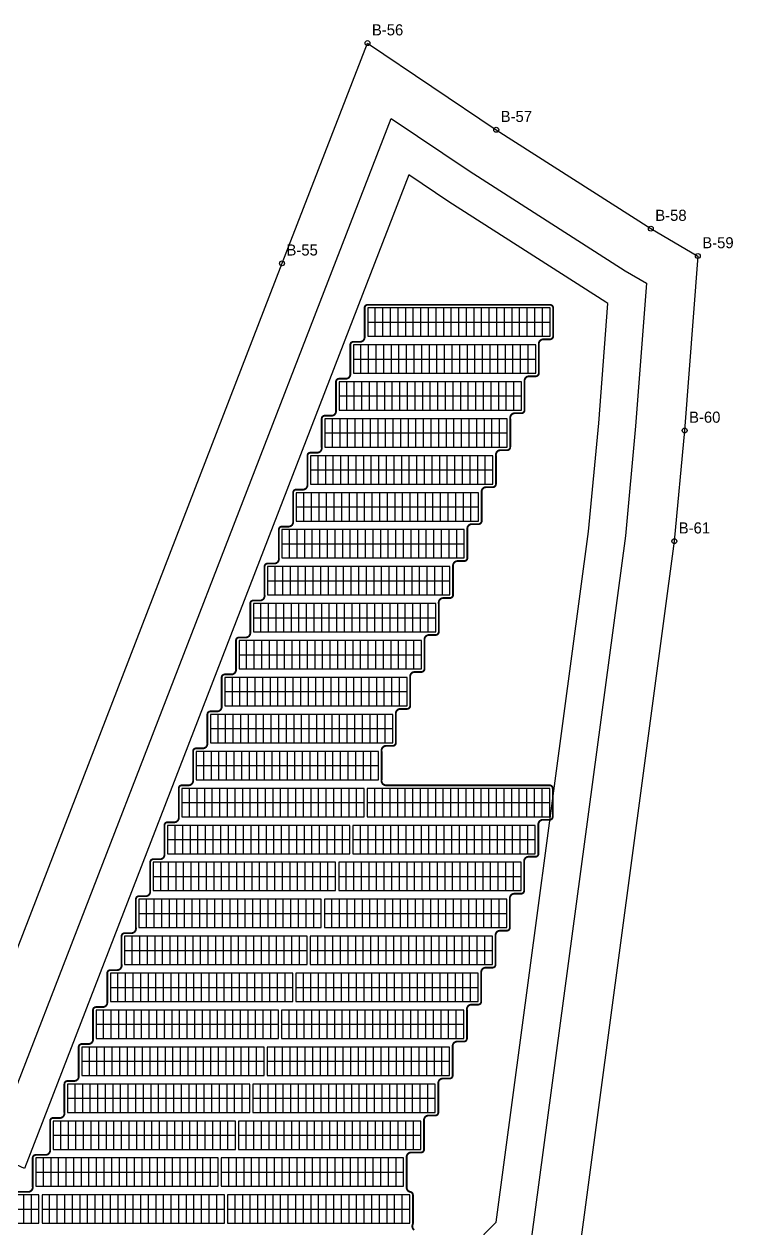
# Model space of a CAD drawing. Header units: metres. Extents: x 506600 to 507847, y 1937327 to 1938046.
# Drawn here: x 507217.3 to 507332.4, y 1937793.9 to 1937989.5 of the extents above; entities that cross this region are included whole.
import ezdxf
from ezdxf.enums import TextEntityAlignment as Align

# ---------------------------------------------------------------- set-up
doc = ezdxf.new("R2010")
doc.units = ezdxf.units.M
for name, color, linetype in [('BOUNDARY', 7, 'Continuous'), ('BOUNDARY_POINTS', 7, 'Continuous'), ('GROUP_BOUNDARY', 1, 'Continuous'), ('MODULES', 5, 'Continuous'), ('PV_TABLES', 3, 'Continuous'), ('SERVICE_ROAD', 1, 'Continuous')]:
    doc.layers.add(name, color=color, linetype=linetype)

# ---------------------------------------------------------------- blocks, each defined once
blk = doc.blocks.new('PV_TABLE_2x24')
at = {"layer": 'MODULES'}
for p, q in [((1.23333, 0), (1.23333, 4.6)), ((2.46666, 0), (2.46666, 4.6)), ((3.69999, 0), (3.69999, 4.6)), ((4.93332, 0), (4.93332, 4.6)), ((6.16665, 0), (6.16665, 4.6)), ((7.39998, 0), (7.39998, 4.6)), ((8.63331, 0), (8.63331, 4.6)), ((9.86664, 0), (9.86664, 4.6)), ((11.09997, 0), (11.09997, 4.6)), ((12.3333, 0), (12.3333, 4.6)), ((13.56663, 0), (13.56663, 4.6)), ((14.79996, 0), (14.79996, 4.6)), ((16.03329, 0), (16.03329, 4.6)), ((17.26662, 0), (17.26662, 4.6)), ((18.49995, 0), (18.49995, 4.6)), ((19.73328, 0), (19.73328, 4.6)), ((20.96661, 0), (20.96661, 4.6)), ((22.19994, 0), (22.19994, 4.6)), ((23.43327, 0), (23.43327, 4.6)), ((24.6666, 0), (24.6666, 4.6)), ((25.89993, 0), (25.89993, 4.6)), ((27.13326, 0), (27.13326, 4.6)), ((28.36659, 0), (28.36659, 4.6)), ((0, 2.3), (29.59992, 2.3))]:
    blk.add_line(p, q, dxfattribs=at)
blk.add_lwpolyline([(0, 0), (29.59992, 0), (29.59992, 4.6), (0, 4.6)], close=True, dxfattribs=at)

msp = doc.modelspace()

# ---------------------------------------------------------------- linework, layer by layer
at = {"layer": 'BOUNDARY'}
msp.add_lwpolyline([(507060.57, 1937889.13), (507136.15, 1937856.32), (507209.7, 1937822.64), (507259.2, 1937950.66), (507273.07, 1937986.41), (507293.97, 1937972.34), (507319.06, 1937956.29), (507326.69, 1937951.84), (507324.55, 1937923.52), (507322.87, 1937905.54), (507307.23, 1937788.5)], dxfattribs=at)
at = {"layer": 'BOUNDARY_POINTS'}
for centre in [(507273.07, 1937986.41), (507293.97, 1937972.34), (507319.06, 1937956.29), (507326.69, 1937951.84), (507259.2, 1937950.66), (507324.55, 1937923.52), (507322.87, 1937905.54)]:
    msp.add_circle(centre, 0.4, dxfattribs=at)
at = {"layer": 'GROUP_BOUNDARY', "color": 242, "lineweight": 211, "true_color": 0xdc143c, "const_width": 0.3}
msp.add_lwpolyline([(507211.3, 1937799.92), (507217.99, 1937799.92), (507218.07, 1937799.92), (507218.14, 1937799.93), (507218.21, 1937799.95), (507218.29, 1937799.98), (507218.35, 1937800.01), (507218.42, 1937800.05), (507218.48, 1937800.1), (507218.53, 1937800.15), (507218.58, 1937800.21), (507218.63, 1937800.27), (507218.66, 1937800.34), (507218.69, 1937800.41), (507218.72, 1937800.48), (507218.73, 1937800.55), (507218.74, 1937800.63), (507218.74, 1937800.7), (507218.73, 1937800.76), (507218.73, 1937800.84), (507218.73, 1937805.4), (507218.73, 1937805.47), (507218.74, 1937805.52), (507218.75, 1937805.56), (507218.77, 1937805.61), (507218.79, 1937805.65), (507218.82, 1937805.7), (507218.84, 1937805.74), (507218.88, 1937805.77), (507218.91, 1937805.81), (507218.95, 1937805.83), (507218.99, 1937805.86), (507219.04, 1937805.88), (507219.09, 1937805.9), (507219.13, 1937805.91), (507219.18, 1937805.92), (507219.25, 1937805.92), (507220.81, 1937805.92), (507220.89, 1937805.92), (507220.96, 1937805.93), (507221.04, 1937805.95), (507221.11, 1937805.98), (507221.18, 1937806.01), (507221.24, 1937806.05), (507221.3, 1937806.1), (507221.36, 1937806.15), (507221.4, 1937806.21), (507221.45, 1937806.27), (507221.49, 1937806.34), (507221.52, 1937806.41), (507221.54, 1937806.48), (507221.55, 1937806.55), (507221.56, 1937806.63), (507221.56, 1937806.7), (507221.56, 1937806.76), (507221.55, 1937806.84), (507221.55, 1937811.4), (507221.56, 1937811.47), (507221.56, 1937811.52), (507221.58, 1937811.56), (507221.59, 1937811.61), (507221.61, 1937811.65), (507221.64, 1937811.7), (507221.67, 1937811.74), (507221.7, 1937811.77), (507221.74, 1937811.81), (507221.78, 1937811.83), (507221.82, 1937811.86), (507221.86, 1937811.88), (507221.91, 1937811.9), (507221.96, 1937811.91), (507222, 1937811.92), (507222.07, 1937811.92), (507223.13, 1937811.92), (507223.21, 1937811.92), (507223.28, 1937811.93), (507223.36, 1937811.95), (507223.43, 1937811.98), (507223.5, 1937812.01), (507223.56, 1937812.05), (507223.62, 1937812.1), (507223.68, 1937812.15), (507223.73, 1937812.21), (507223.77, 1937812.27), (507223.81, 1937812.34), (507223.84, 1937812.41), (507223.86, 1937812.48), (507223.87, 1937812.55), (507223.88, 1937812.63), (507223.88, 1937812.7), (507223.88, 1937812.76), (507223.87, 1937812.84), (507223.87, 1937817.4), (507223.88, 1937817.47), (507223.88, 1937817.52), (507223.9, 1937817.56), (507223.91, 1937817.61), (507223.93, 1937817.65), (507223.96, 1937817.7), (507223.99, 1937817.74), (507224.02, 1937817.77), (507224.06, 1937817.81), (507224.1, 1937817.83), (507224.14, 1937817.86), (507224.18, 1937817.88), (507224.23, 1937817.9), (507224.28, 1937817.91), (507224.32, 1937817.92), (507224.39, 1937817.92), (507225.45, 1937817.92), (507225.53, 1937817.92), (507225.6, 1937817.93), (507225.68, 1937817.95), (507225.75, 1937817.98), (507225.82, 1937818.01), (507225.88, 1937818.05), (507225.94, 1937818.1), (507226, 1937818.15), (507226.05, 1937818.21), (507226.09, 1937818.27), (507226.13, 1937818.34), (507226.16, 1937818.41), (507226.18, 1937818.48), (507226.19, 1937818.55), (507226.2, 1937818.63), (507226.2, 1937818.7), (507226.2, 1937818.76), (507226.19, 1937818.84), (507226.19, 1937823.4), (507226.2, 1937823.47), (507226.2, 1937823.52), (507226.22, 1937823.56), (507226.23, 1937823.61), (507226.25, 1937823.65), (507226.28, 1937823.7), (507226.31, 1937823.74), (507226.34, 1937823.77), (507226.38, 1937823.81), (507226.42, 1937823.83), (507226.46, 1937823.86), (507226.5, 1937823.88), (507226.55, 1937823.9), (507226.6, 1937823.91), (507226.64, 1937823.92), (507226.71, 1937823.92), (507227.77, 1937823.92), (507227.85, 1937823.92), (507227.92, 1937823.93), (507228, 1937823.95), (507228.07, 1937823.98), (507228.14, 1937824.01), (507228.2, 1937824.05), (507228.26, 1937824.1), (507228.32, 1937824.15), (507228.37, 1937824.21), (507228.41, 1937824.27), (507228.45, 1937824.34), (507228.48, 1937824.41), (507228.5, 1937824.48), (507228.51, 1937824.55), (507228.52, 1937824.63), (507228.52, 1937824.7), (507228.52, 1937824.76), (507228.51, 1937824.84), (507228.51, 1937829.4), (507228.52, 1937829.47), (507228.52, 1937829.52), (507228.54, 1937829.56), (507228.55, 1937829.61), (507228.57, 1937829.65), (507228.6, 1937829.7), (507228.63, 1937829.74), (507228.66, 1937829.77), (507228.7, 1937829.81), (507228.74, 1937829.83), (507228.78, 1937829.86), (507228.82, 1937829.88), (507228.87, 1937829.9), (507228.92, 1937829.91), (507228.96, 1937829.92), (507229.03, 1937829.92), (507230.09, 1937829.92), (507230.17, 1937829.92), (507230.24, 1937829.93), (507230.32, 1937829.95), (507230.39, 1937829.98), (507230.46, 1937830.01), (507230.52, 1937830.05), (507230.58, 1937830.1), (507230.64, 1937830.15), (507230.69, 1937830.21), (507230.73, 1937830.27), (507230.77, 1937830.34), (507230.8, 1937830.41), (507230.82, 1937830.48), (507230.83, 1937830.55), (507230.84, 1937830.63), (507230.84, 1937830.7), (507230.84, 1937830.76), (507230.83, 1937830.84), (507230.83, 1937835.4), (507230.84, 1937835.47), (507230.84, 1937835.52), (507230.86, 1937835.56), (507230.87, 1937835.61), (507230.89, 1937835.65), (507230.92, 1937835.7), (507230.95, 1937835.74), (507230.98, 1937835.77), (507231.02, 1937835.81), (507231.06, 1937835.83), (507231.1, 1937835.86), (507231.14, 1937835.88), (507231.19, 1937835.9), (507231.24, 1937835.91), (507231.29, 1937835.92), (507231.35, 1937835.92), (507232.41, 1937835.92), (507232.49, 1937835.92), (507232.56, 1937835.93), (507232.64, 1937835.95), (507232.71, 1937835.98), (507232.78, 1937836.01), (507232.84, 1937836.05), (507232.9, 1937836.1), (507232.96, 1937836.15), (507233.01, 1937836.21), (507233.05, 1937836.27), (507233.09, 1937836.34), (507233.12, 1937836.41), (507233.14, 1937836.48), (507233.16, 1937836.55), (507233.16, 1937836.63), (507233.16, 1937836.7), (507233.16, 1937836.76), (507233.15, 1937836.84), (507233.15, 1937841.4), (507233.16, 1937841.47), (507233.16, 1937841.52), (507233.18, 1937841.56), (507233.19, 1937841.61), (507233.21, 1937841.65), (507233.24, 1937841.7), (507233.27, 1937841.74), (507233.3, 1937841.77), (507233.34, 1937841.81), (507233.38, 1937841.83), (507233.42, 1937841.86), (507233.46, 1937841.88), (507233.51, 1937841.9), (507233.56, 1937841.91), (507233.61, 1937841.92), (507233.67, 1937841.92), (507234.73, 1937841.92), (507234.81, 1937841.92), (507234.89, 1937841.93), (507234.96, 1937841.95), (507235.03, 1937841.98), (507235.1, 1937842.01), (507235.16, 1937842.05), (507235.22, 1937842.1), (507235.28, 1937842.15), (507235.33, 1937842.21), (507235.37, 1937842.27), (507235.41, 1937842.34), (507235.44, 1937842.41), (507235.46, 1937842.48), (507235.48, 1937842.55), (507235.48, 1937842.63), (507235.48, 1937842.7), (507235.48, 1937842.76), (507235.47, 1937842.84), (507235.47, 1937847.4), (507235.48, 1937847.47), (507235.48, 1937847.52), (507235.5, 1937847.56), (507235.51, 1937847.61), (507235.53, 1937847.65), (507235.56, 1937847.7), (507235.59, 1937847.74), (507235.62, 1937847.77), (507235.66, 1937847.81), (507235.7, 1937847.83), (507235.74, 1937847.86), (507235.78, 1937847.88), (507235.83, 1937847.9), (507235.88, 1937847.91), (507235.93, 1937847.92), (507235.99, 1937847.92), (507237.05, 1937847.92), (507237.13, 1937847.92), (507237.21, 1937847.93), (507237.28, 1937847.95), (507237.35, 1937847.98), (507237.42, 1937848.01), (507237.48, 1937848.05), (507237.54, 1937848.1), (507237.6, 1937848.15), (507237.65, 1937848.21), (507237.69, 1937848.27), (507237.73, 1937848.34), (507237.76, 1937848.41), (507237.78, 1937848.48), (507237.8, 1937848.55), (507237.8, 1937848.63), (507237.8, 1937848.7), (507237.8, 1937848.76), (507237.79, 1937848.84), (507237.79, 1937853.4), (507237.8, 1937853.47), (507237.81, 1937853.52), (507237.82, 1937853.56), (507237.83, 1937853.61), (507237.85, 1937853.65), (507237.88, 1937853.7), (507237.91, 1937853.74), (507237.94, 1937853.77), (507237.98, 1937853.81), (507238.02, 1937853.83), (507238.06, 1937853.86), (507238.1, 1937853.88), (507238.15, 1937853.9), (507238.2, 1937853.91), (507238.25, 1937853.92), (507238.31, 1937853.92), (507239.38, 1937853.92), (507239.45, 1937853.92), (507239.53, 1937853.93), (507239.6, 1937853.95), (507239.67, 1937853.98), (507239.74, 1937854.01), (507239.8, 1937854.05), (507239.86, 1937854.1), (507239.92, 1937854.15), (507239.97, 1937854.21), (507240.01, 1937854.27), (507240.05, 1937854.34), (507240.08, 1937854.41), (507240.1, 1937854.48), (507240.12, 1937854.55), (507240.12, 1937854.63), (507240.12, 1937854.7), (507240.12, 1937854.76), (507240.12, 1937854.84), (507240.12, 1937859.4), (507240.12, 1937859.47), (507240.13, 1937859.52), (507240.14, 1937859.56), (507240.15, 1937859.61), (507240.17, 1937859.65), (507240.2, 1937859.7), (507240.23, 1937859.74), (507240.26, 1937859.77), (507240.3, 1937859.81), (507240.34, 1937859.83), (507240.38, 1937859.86), (507240.42, 1937859.88), (507240.47, 1937859.9), (507240.52, 1937859.91), (507240.57, 1937859.92), (507240.63, 1937859.92), (507241.7, 1937859.92), (507241.77, 1937859.92), (507241.85, 1937859.93), (507241.92, 1937859.95), (507241.99, 1937859.98), (507242.06, 1937860.01), (507242.12, 1937860.05), (507242.18, 1937860.1), (507242.24, 1937860.15), (507242.29, 1937860.21), (507242.33, 1937860.27), (507242.37, 1937860.34), (507242.4, 1937860.41), (507242.42, 1937860.48), (507242.44, 1937860.55), (507242.44, 1937860.63), (507242.44, 1937860.7), (507242.44, 1937860.76), (507242.44, 1937860.84), (507242.44, 1937865.4), (507242.44, 1937865.47), (507242.45, 1937865.52), (507242.46, 1937865.56), (507242.47, 1937865.61), (507242.5, 1937865.65), (507242.52, 1937865.7), (507242.55, 1937865.74), (507242.58, 1937865.77), (507242.62, 1937865.81), (507242.66, 1937865.83), (507242.7, 1937865.86), (507242.74, 1937865.88), (507242.79, 1937865.9), (507242.84, 1937865.91), (507242.89, 1937865.92), (507242.95, 1937865.92), (507244.02, 1937865.92), (507244.09, 1937865.92), (507244.17, 1937865.93), (507244.24, 1937865.95), (507244.31, 1937865.98), (507244.38, 1937866.01), (507244.44, 1937866.05), (507244.5, 1937866.1), (507244.56, 1937866.15), (507244.61, 1937866.21), (507244.65, 1937866.27), (507244.69, 1937866.34), (507244.72, 1937866.41), (507244.74, 1937866.48), (507244.76, 1937866.55), (507244.76, 1937866.63), (507244.76, 1937866.7), (507244.76, 1937866.76), (507244.76, 1937866.84), (507244.76, 1937871.4), (507244.76, 1937871.47), (507244.77, 1937871.52), (507244.78, 1937871.56), (507244.79, 1937871.61), (507244.82, 1937871.65), (507244.84, 1937871.7), (507244.87, 1937871.74), (507244.9, 1937871.77), (507244.94, 1937871.81), (507244.98, 1937871.83), (507245.02, 1937871.86), (507245.06, 1937871.88), (507245.11, 1937871.9), (507245.16, 1937871.91), (507245.21, 1937871.92), (507245.27, 1937871.92), (507246.34, 1937871.92), (507246.41, 1937871.92), (507246.49, 1937871.93), (507246.56, 1937871.95), (507246.63, 1937871.98), (507246.7, 1937872.01), (507246.76, 1937872.05), (507246.82, 1937872.1), (507246.88, 1937872.15), (507246.93, 1937872.21), (507246.97, 1937872.27), (507247.01, 1937872.34), (507247.04, 1937872.41), (507247.06, 1937872.48), (507247.08, 1937872.55), (507247.08, 1937872.63), (507247.09, 1937872.7), (507247.08, 1937872.76), (507247.08, 1937872.84), (507247.08, 1937877.4), (507247.08, 1937877.47), (507247.09, 1937877.52), (507247.1, 1937877.56), (507247.11, 1937877.61), (507247.14, 1937877.65), (507247.16, 1937877.7), (507247.19, 1937877.74), (507247.22, 1937877.77), (507247.26, 1937877.81), (507247.3, 1937877.83), (507247.34, 1937877.86), (507247.38, 1937877.88), (507247.43, 1937877.9), (507247.48, 1937877.91), (507247.53, 1937877.92), (507247.59, 1937877.92), (507248.66, 1937877.92), (507248.73, 1937877.92), (507248.81, 1937877.93), (507248.88, 1937877.95), (507248.95, 1937877.98), (507249.02, 1937878.01), (507249.08, 1937878.05), (507249.14, 1937878.1), (507249.2, 1937878.15), (507249.25, 1937878.21), (507249.29, 1937878.27), (507249.33, 1937878.34), (507249.36, 1937878.41), (507249.38, 1937878.48), (507249.4, 1937878.55), (507249.41, 1937878.63), (507249.41, 1937878.7), (507249.4, 1937878.76), (507249.4, 1937878.84), (507249.4, 1937883.4), (507249.4, 1937883.47), (507249.41, 1937883.52), (507249.42, 1937883.56), (507249.43, 1937883.61), (507249.46, 1937883.65), (507249.48, 1937883.7), (507249.51, 1937883.74), (507249.54, 1937883.77), (507249.58, 1937883.81), (507249.62, 1937883.83), (507249.66, 1937883.86), (507249.71, 1937883.88), (507249.75, 1937883.9), (507249.8, 1937883.91), (507249.85, 1937883.92), (507249.91, 1937883.92), (507250.98, 1937883.92), (507251.05, 1937883.92), (507251.13, 1937883.93), (507251.2, 1937883.95), (507251.27, 1937883.98), (507251.34, 1937884.01), (507251.4, 1937884.05), (507251.46, 1937884.1), (507251.52, 1937884.15), (507251.57, 1937884.21), (507251.61, 1937884.27), (507251.65, 1937884.34), (507251.68, 1937884.41), (507251.7, 1937884.48), (507251.72, 1937884.55), (507251.73, 1937884.63), (507251.73, 1937884.7), (507251.72, 1937884.76), (507251.72, 1937884.84), (507251.72, 1937889.4), (507251.72, 1937889.47), (507251.73, 1937889.52), (507251.74, 1937889.56), (507251.76, 1937889.61), (507251.78, 1937889.65), (507251.8, 1937889.7), (507251.83, 1937889.74), (507251.86, 1937889.77), (507251.9, 1937889.81), (507251.94, 1937889.83), (507251.98, 1937889.86), (507252.03, 1937889.88), (507252.07, 1937889.9), (507252.12, 1937889.91), (507252.17, 1937889.92), (507252.23, 1937889.92), (507253.3, 1937889.92), (507253.37, 1937889.92), (507253.45, 1937889.93), (507253.52, 1937889.95), (507253.59, 1937889.98), (507253.66, 1937890.01), (507253.72, 1937890.05), (507253.78, 1937890.1), (507253.84, 1937890.15), (507253.89, 1937890.21), (507253.93, 1937890.27), (507253.97, 1937890.34), (507254, 1937890.41), (507254.02, 1937890.48), (507254.04, 1937890.55), (507254.05, 1937890.63), (507254.05, 1937890.7), (507254.04, 1937890.76), (507254.04, 1937890.84), (507254.04, 1937895.4), (507254.04, 1937895.47), (507254.05, 1937895.52), (507254.06, 1937895.56), (507254.08, 1937895.61), (507254.1, 1937895.65), (507254.12, 1937895.7), (507254.15, 1937895.74), (507254.18, 1937895.77), (507254.22, 1937895.81), (507254.26, 1937895.83), (507254.3, 1937895.86), (507254.35, 1937895.88), (507254.39, 1937895.9), (507254.44, 1937895.91), (507254.49, 1937895.92), (507254.55, 1937895.92), (507255.62, 1937895.92), (507255.69, 1937895.92), (507255.77, 1937895.93), (507255.84, 1937895.95), (507255.91, 1937895.98), (507255.98, 1937896.01), (507256.04, 1937896.05), (507256.1, 1937896.1), (507256.16, 1937896.15), (507256.21, 1937896.21), (507256.25, 1937896.27), (507256.29, 1937896.34), (507256.32, 1937896.41), (507256.34, 1937896.48), (507256.36, 1937896.55), (507256.37, 1937896.63), (507256.37, 1937896.7), (507256.36, 1937896.76), (507256.36, 1937896.84), (507256.36, 1937901.4), (507256.36, 1937901.47), (507256.37, 1937901.52), (507256.38, 1937901.56), (507256.4, 1937901.61), (507256.42, 1937901.65), (507256.44, 1937901.7), (507256.47, 1937901.74), (507256.5, 1937901.77), (507256.54, 1937901.81), (507256.58, 1937901.83), (507256.62, 1937901.86), (507256.67, 1937901.88), (507256.71, 1937901.9), (507256.76, 1937901.91), (507256.81, 1937901.92), (507256.88, 1937901.92), (507257.94, 1937901.92), (507258.01, 1937901.92), (507258.09, 1937901.93), (507258.16, 1937901.95), (507258.23, 1937901.98), (507258.3, 1937902.01), (507258.36, 1937902.05), (507258.42, 1937902.1), (507258.48, 1937902.15), (507258.53, 1937902.21), (507258.57, 1937902.27), (507258.61, 1937902.34), (507258.64, 1937902.41), (507258.66, 1937902.48), (507258.68, 1937902.55), (507258.69, 1937902.63), (507258.69, 1937902.7), (507258.68, 1937902.76), (507258.68, 1937902.84), (507258.68, 1937907.4), (507258.68, 1937907.47), (507258.69, 1937907.52), (507258.7, 1937907.56), (507258.72, 1937907.61), (507258.74, 1937907.65), (507258.76, 1937907.7), (507258.79, 1937907.74), (507258.82, 1937907.77), (507258.86, 1937907.81), (507258.9, 1937907.83), (507258.94, 1937907.86), (507258.99, 1937907.88), (507259.03, 1937907.9), (507259.08, 1937907.91), (507259.13, 1937907.92), (507259.2, 1937907.92), (507260.26, 1937907.92), (507260.33, 1937907.92), (507260.41, 1937907.93), (507260.48, 1937907.95), (507260.55, 1937907.98), (507260.62, 1937908.01), (507260.68, 1937908.05), (507260.74, 1937908.1), (507260.8, 1937908.15), (507260.85, 1937908.21), (507260.89, 1937908.27), (507260.93, 1937908.34), (507260.96, 1937908.41), (507260.98, 1937908.48), (507261, 1937908.55), (507261.01, 1937908.63), (507261.01, 1937908.7), (507261, 1937908.76), (507261, 1937908.84), (507261, 1937913.4), (507261, 1937913.47), (507261.01, 1937913.52), (507261.02, 1937913.56), (507261.04, 1937913.61), (507261.06, 1937913.65), (507261.08, 1937913.7), (507261.11, 1937913.74), (507261.14, 1937913.77), (507261.18, 1937913.81), (507261.22, 1937913.83), (507261.26, 1937913.86), (507261.31, 1937913.88), (507261.35, 1937913.9), (507261.4, 1937913.91), (507261.45, 1937913.92), (507261.52, 1937913.92), (507262.58, 1937913.92), (507262.65, 1937913.92), (507262.73, 1937913.93), (507262.8, 1937913.95), (507262.87, 1937913.98), (507262.94, 1937914.01), (507263.01, 1937914.05), (507263.07, 1937914.1), (507263.12, 1937914.15), (507263.17, 1937914.21), (507263.21, 1937914.27), (507263.25, 1937914.34), (507263.28, 1937914.41), (507263.3, 1937914.48), (507263.32, 1937914.55), (507263.33, 1937914.63), (507263.33, 1937914.7), (507263.32, 1937914.76), (507263.32, 1937914.84), (507263.32, 1937919.4), (507263.32, 1937919.47), (507263.33, 1937919.52), (507263.34, 1937919.56), (507263.36, 1937919.61), (507263.38, 1937919.65), (507263.4, 1937919.7), (507263.43, 1937919.74), (507263.46, 1937919.77), (507263.5, 1937919.81), (507263.54, 1937919.83), (507263.58, 1937919.86), (507263.63, 1937919.88), (507263.67, 1937919.9), (507263.72, 1937919.91), (507263.77, 1937919.92), (507263.84, 1937919.92), (507264.9, 1937919.92), (507264.97, 1937919.92), (507265.05, 1937919.93), (507265.12, 1937919.95), (507265.19, 1937919.98), (507265.26, 1937920.01), (507265.33, 1937920.05), (507265.39, 1937920.1), (507265.44, 1937920.15), (507265.49, 1937920.21), (507265.53, 1937920.27), (507265.57, 1937920.34), (507265.6, 1937920.41), (507265.62, 1937920.48), (507265.64, 1937920.55), (507265.65, 1937920.63), (507265.65, 1937920.7), (507265.64, 1937920.76), (507265.64, 1937920.84), (507265.64, 1937925.4), (507265.64, 1937925.47), (507265.65, 1937925.52), (507265.66, 1937925.56), (507265.68, 1937925.61), (507265.7, 1937925.65), (507265.72, 1937925.7), (507265.75, 1937925.74), (507265.78, 1937925.77), (507265.82, 1937925.81), (507265.86, 1937925.83), (507265.9, 1937925.86), (507265.95, 1937925.88), (507265.99, 1937925.9), (507266.04, 1937925.91), (507266.09, 1937925.92), (507266.16, 1937925.92), (507267.22, 1937925.92), (507267.29, 1937925.92), (507267.37, 1937925.93), (507267.44, 1937925.95), (507267.51, 1937925.98), (507267.58, 1937926.01), (507267.65, 1937926.05), (507267.71, 1937926.1), (507267.76, 1937926.15), (507267.81, 1937926.21), (507267.85, 1937926.27), (507267.89, 1937926.34), (507267.92, 1937926.41), (507267.94, 1937926.48), (507267.96, 1937926.55), (507267.97, 1937926.63), (507267.97, 1937926.7), (507267.96, 1937926.76), (507267.96, 1937926.84), (507267.96, 1937931.4), (507267.96, 1937931.47), (507267.97, 1937931.52), (507267.98, 1937931.56), (507268, 1937931.61), (507268.02, 1937931.65), (507268.04, 1937931.7), (507268.07, 1937931.74), (507268.11, 1937931.77), (507268.14, 1937931.81), (507268.18, 1937931.83), (507268.22, 1937931.86), (507268.27, 1937931.88), (507268.31, 1937931.9), (507268.36, 1937931.91), (507268.41, 1937931.92), (507268.48, 1937931.92), (507269.54, 1937931.92), (507269.61, 1937931.92), (507269.69, 1937931.93), (507269.76, 1937931.95), (507269.83, 1937931.98), (507269.9, 1937932.01), (507269.97, 1937932.05), (507270.03, 1937932.1), (507270.08, 1937932.15), (507270.13, 1937932.21), (507270.17, 1937932.27), (507270.21, 1937932.34), (507270.24, 1937932.41), (507270.26, 1937932.48), (507270.28, 1937932.55), (507270.29, 1937932.63), (507270.29, 1937932.7), (507270.28, 1937932.76), (507270.28, 1937932.84), (507270.28, 1937937.4), (507270.28, 1937937.47), (507270.29, 1937937.52), (507270.3, 1937937.56), (507270.32, 1937937.61), (507270.34, 1937937.65), (507270.36, 1937937.7), (507270.39, 1937937.74), (507270.43, 1937937.77), (507270.46, 1937937.81), (507270.5, 1937937.83), (507270.54, 1937937.86), (507270.59, 1937937.88), (507270.63, 1937937.9), (507270.68, 1937937.91), (507270.73, 1937937.92), (507270.8, 1937937.92), (507271.86, 1937937.92), (507271.93, 1937937.92), (507272.01, 1937937.93), (507272.08, 1937937.95), (507272.15, 1937937.98), (507272.22, 1937938.01), (507272.29, 1937938.05), (507272.35, 1937938.1), (507272.4, 1937938.15), (507272.45, 1937938.21), (507272.49, 1937938.27), (507272.53, 1937938.34), (507272.56, 1937938.41), (507272.58, 1937938.48), (507272.6, 1937938.55), (507272.61, 1937938.63), (507272.61, 1937938.7), (507272.6, 1937938.76), (507272.6, 1937938.84), (507272.6, 1937943.4), (507272.6, 1937943.47), (507272.61, 1937943.52), (507272.62, 1937943.56), (507272.64, 1937943.61), (507272.66, 1937943.65), (507272.68, 1937943.7), (507272.71, 1937943.74), (507272.75, 1937943.77), (507272.78, 1937943.81), (507272.82, 1937943.83), (507272.86, 1937943.86), (507272.91, 1937943.88), (507272.95, 1937943.9), (507273, 1937943.91), (507273.05, 1937943.92), (507273.12, 1937943.92), (507302.68, 1937943.92), (507302.75, 1937943.92), (507302.8, 1937943.91), (507302.84, 1937943.9), (507302.89, 1937943.88), (507302.93, 1937943.86), (507302.98, 1937943.83), (507303.02, 1937943.81), (507303.05, 1937943.77), (507303.08, 1937943.74), (507303.11, 1937943.7), (507303.14, 1937943.65), (507303.16, 1937943.61), (507303.18, 1937943.56), (507303.19, 1937943.52), (507303.2, 1937943.47), (507303.2, 1937943.4), (507303.2, 1937938.84), (507303.2, 1937938.77), (507303.19, 1937938.72), (507303.18, 1937938.67), (507303.16, 1937938.63), (507303.14, 1937938.58), (507303.11, 1937938.54), (507303.08, 1937938.5), (507303.05, 1937938.47), (507303.02, 1937938.43), (507302.98, 1937938.4), (507302.93, 1937938.38), (507302.89, 1937938.36), (507302.84, 1937938.34), (507302.8, 1937938.33), (507302.75, 1937938.32), (507302.68, 1937938.32), (507301.62, 1937938.32), (507301.54, 1937938.32), (507301.47, 1937938.3), (507301.39, 1937938.29), (507301.32, 1937938.26), (507301.26, 1937938.23), (507301.19, 1937938.19), (507301.13, 1937938.14), (507301.08, 1937938.09), (507301.03, 1937938.03), (507300.98, 1937937.97), (507300.95, 1937937.9), (507300.92, 1937937.83), (507300.89, 1937937.76), (507300.88, 1937937.69), (507300.87, 1937937.61), (507300.87, 1937937.53), (507300.87, 1937937.48), (507300.88, 1937937.4), (507300.88, 1937932.84), (507300.88, 1937932.77), (507300.87, 1937932.72), (507300.86, 1937932.67), (507300.84, 1937932.63), (507300.82, 1937932.58), (507300.79, 1937932.54), (507300.76, 1937932.5), (507300.73, 1937932.47), (507300.69, 1937932.43), (507300.66, 1937932.4), (507300.61, 1937932.38), (507300.57, 1937932.36), (507300.52, 1937932.34), (507300.48, 1937932.33), (507300.43, 1937932.32), (507300.36, 1937932.32), (507299.3, 1937932.32), (507299.22, 1937932.32), (507299.15, 1937932.3), (507299.07, 1937932.29), (507299, 1937932.26), (507298.93, 1937932.23), (507298.87, 1937932.19), (507298.81, 1937932.14), (507298.76, 1937932.09), (507298.71, 1937932.03), (507298.66, 1937931.97), (507298.63, 1937931.9), (507298.6, 1937931.83), (507298.57, 1937931.76), (507298.56, 1937931.69), (507298.55, 1937931.61), (507298.55, 1937931.53), (507298.55, 1937931.48), (507298.56, 1937931.4), (507298.56, 1937926.84), (507298.55, 1937926.77), (507298.55, 1937926.72), (507298.54, 1937926.67), (507298.52, 1937926.63), (507298.5, 1937926.58), (507298.47, 1937926.54), (507298.44, 1937926.5), (507298.41, 1937926.47), (507298.37, 1937926.43), (507298.34, 1937926.4), (507298.29, 1937926.38), (507298.25, 1937926.36), (507298.2, 1937926.34), (507298.16, 1937926.33), (507298.11, 1937926.32), (507298.04, 1937926.32), (507296.98, 1937926.32), (507296.9, 1937926.32), (507296.83, 1937926.3), (507296.75, 1937926.29), (507296.68, 1937926.26), (507296.61, 1937926.23), (507296.55, 1937926.19), (507296.49, 1937926.14), (507296.44, 1937926.09), (507296.39, 1937926.03), (507296.34, 1937925.97), (507296.31, 1937925.9), (507296.28, 1937925.83), (507296.25, 1937925.76), (507296.24, 1937925.69), (507296.23, 1937925.61), (507296.23, 1937925.53), (507296.23, 1937925.48), (507296.24, 1937925.4), (507296.24, 1937920.84), (507296.23, 1937920.77), (507296.23, 1937920.72), (507296.22, 1937920.67), (507296.2, 1937920.63), (507296.18, 1937920.58), (507296.15, 1937920.54), (507296.12, 1937920.5), (507296.09, 1937920.47), (507296.05, 1937920.43), (507296.02, 1937920.4), (507295.97, 1937920.38), (507295.93, 1937920.36), (507295.88, 1937920.34), (507295.84, 1937920.33), (507295.79, 1937920.32), (507295.72, 1937920.32), (507294.66, 1937920.32), (507294.58, 1937920.32), (507294.51, 1937920.3), (507294.43, 1937920.29), (507294.36, 1937920.26), (507294.29, 1937920.23), (507294.23, 1937920.19), (507294.17, 1937920.14), (507294.12, 1937920.09), (507294.07, 1937920.03), (507294.02, 1937919.97), (507293.99, 1937919.9), (507293.96, 1937919.83), (507293.93, 1937919.76), (507293.92, 1937919.69), (507293.91, 1937919.61), (507293.91, 1937919.53), (507293.91, 1937919.48), (507293.92, 1937919.4), (507293.92, 1937914.84), (507293.91, 1937914.77), (507293.91, 1937914.72), (507293.9, 1937914.67), (507293.88, 1937914.63), (507293.86, 1937914.58), (507293.83, 1937914.54), (507293.8, 1937914.5), (507293.77, 1937914.47), (507293.73, 1937914.43), (507293.69, 1937914.4), (507293.65, 1937914.38), (507293.61, 1937914.36), (507293.56, 1937914.34), (507293.51, 1937914.33), (507293.47, 1937914.32), (507293.4, 1937914.32), (507292.34, 1937914.32), (507292.26, 1937914.32), (507292.19, 1937914.3), (507292.11, 1937914.29), (507292.04, 1937914.26), (507291.97, 1937914.23), (507291.91, 1937914.19), (507291.85, 1937914.14), (507291.79, 1937914.09), (507291.75, 1937914.03), (507291.7, 1937913.97), (507291.66, 1937913.9), (507291.63, 1937913.83), (507291.61, 1937913.76), (507291.6, 1937913.69), (507291.59, 1937913.61), (507291.59, 1937913.53), (507291.59, 1937913.48), (507291.6, 1937913.4), (507291.6, 1937908.84), (507291.59, 1937908.77), (507291.59, 1937908.72), (507291.57, 1937908.67), (507291.56, 1937908.63), (507291.54, 1937908.58), (507291.51, 1937908.54), (507291.48, 1937908.5), (507291.45, 1937908.47), (507291.41, 1937908.43), (507291.37, 1937908.4), (507291.33, 1937908.38), (507291.29, 1937908.36), (507291.24, 1937908.34), (507291.19, 1937908.33), (507291.15, 1937908.32), (507291.08, 1937908.32), (507290.02, 1937908.32), (507289.94, 1937908.32), (507289.87, 1937908.3), (507289.79, 1937908.29), (507289.72, 1937908.26), (507289.65, 1937908.23), (507289.59, 1937908.19), (507289.53, 1937908.14), (507289.47, 1937908.09), (507289.43, 1937908.03), (507289.38, 1937907.97), (507289.34, 1937907.9), (507289.31, 1937907.83), (507289.29, 1937907.76), (507289.28, 1937907.69), (507289.27, 1937907.61), (507289.27, 1937907.53), (507289.27, 1937907.48), (507289.28, 1937907.4), (507289.28, 1937902.84), (507289.27, 1937902.77), (507289.27, 1937902.72), (507289.25, 1937902.67), (507289.24, 1937902.63), (507289.22, 1937902.58), (507289.19, 1937902.54), (507289.16, 1937902.5), (507289.13, 1937902.47), (507289.09, 1937902.43), (507289.05, 1937902.4), (507289.01, 1937902.38), (507288.97, 1937902.36), (507288.92, 1937902.34), (507288.87, 1937902.33), (507288.83, 1937902.32), (507288.76, 1937902.32), (507287.7, 1937902.32), (507287.62, 1937902.32), (507287.55, 1937902.3), (507287.47, 1937902.29), (507287.4, 1937902.26), (507287.33, 1937902.23), (507287.27, 1937902.19), (507287.21, 1937902.14), (507287.15, 1937902.09), (507287.1, 1937902.03), (507287.06, 1937901.97), (507287.02, 1937901.9), (507286.99, 1937901.83), (507286.97, 1937901.76), (507286.96, 1937901.69), (507286.95, 1937901.61), (507286.95, 1937901.53), (507286.95, 1937901.48), (507286.96, 1937901.4), (507286.96, 1937896.84), (507286.95, 1937896.77), (507286.95, 1937896.72), (507286.93, 1937896.67), (507286.92, 1937896.63), (507286.9, 1937896.58), (507286.87, 1937896.54), (507286.84, 1937896.5), (507286.81, 1937896.47), (507286.77, 1937896.43), (507286.73, 1937896.4), (507286.69, 1937896.38), (507286.65, 1937896.36), (507286.6, 1937896.34), (507286.55, 1937896.33), (507286.51, 1937896.32), (507286.44, 1937896.32), (507285.38, 1937896.32), (507285.3, 1937896.32), (507285.23, 1937896.3), (507285.15, 1937896.29), (507285.08, 1937896.26), (507285.01, 1937896.23), (507284.95, 1937896.19), (507284.89, 1937896.14), (507284.83, 1937896.09), (507284.78, 1937896.03), (507284.74, 1937895.97), (507284.7, 1937895.9), (507284.67, 1937895.83), (507284.65, 1937895.76), (507284.64, 1937895.69), (507284.63, 1937895.61), (507284.63, 1937895.53), (507284.63, 1937895.48), (507284.64, 1937895.4), (507284.64, 1937890.84), (507284.63, 1937890.77), (507284.63, 1937890.72), (507284.61, 1937890.67), (507284.6, 1937890.63), (507284.58, 1937890.58), (507284.55, 1937890.54), (507284.52, 1937890.5), (507284.49, 1937890.47), (507284.45, 1937890.43), (507284.41, 1937890.4), (507284.37, 1937890.38), (507284.33, 1937890.36), (507284.28, 1937890.34), (507284.23, 1937890.33), (507284.19, 1937890.32), (507284.12, 1937890.32), (507283.06, 1937890.32), (507282.98, 1937890.32), (507282.91, 1937890.3), (507282.83, 1937890.29), (507282.76, 1937890.26), (507282.69, 1937890.23), (507282.63, 1937890.19), (507282.57, 1937890.14), (507282.51, 1937890.09), (507282.46, 1937890.03), (507282.42, 1937889.97), (507282.38, 1937889.9), (507282.35, 1937889.83), (507282.33, 1937889.76), (507282.32, 1937889.69), (507282.31, 1937889.61), (507282.31, 1937889.53), (507282.31, 1937889.48), (507282.32, 1937889.4), (507282.32, 1937884.84), (507282.31, 1937884.77), (507282.31, 1937884.72), (507282.29, 1937884.67), (507282.28, 1937884.63), (507282.26, 1937884.58), (507282.23, 1937884.54), (507282.2, 1937884.5), (507282.17, 1937884.47), (507282.13, 1937884.43), (507282.09, 1937884.4), (507282.05, 1937884.38), (507282.01, 1937884.36), (507281.96, 1937884.34), (507281.91, 1937884.33), (507281.87, 1937884.32), (507281.8, 1937884.32), (507280.74, 1937884.32), (507280.66, 1937884.32), (507280.59, 1937884.3), (507280.51, 1937884.29), (507280.44, 1937884.26), (507280.37, 1937884.23), (507280.31, 1937884.19), (507280.25, 1937884.14), (507280.19, 1937884.09), (507280.14, 1937884.03), (507280.1, 1937883.97), (507280.06, 1937883.9), (507280.03, 1937883.83), (507280.01, 1937883.76), (507279.99, 1937883.69), (507279.99, 1937883.61), (507279.99, 1937883.53), (507279.99, 1937883.48), (507280, 1937883.4), (507280, 1937878.84), (507279.99, 1937878.77), (507279.99, 1937878.72), (507279.97, 1937878.67), (507279.96, 1937878.63), (507279.94, 1937878.58), (507279.91, 1937878.54), (507279.88, 1937878.5), (507279.85, 1937878.47), (507279.81, 1937878.43), (507279.77, 1937878.4), (507279.73, 1937878.38), (507279.69, 1937878.36), (507279.64, 1937878.34), (507279.59, 1937878.33), (507279.54, 1937878.32), (507279.48, 1937878.32), (507278.42, 1937878.32), (507278.34, 1937878.32), (507278.27, 1937878.3), (507278.19, 1937878.29), (507278.12, 1937878.26), (507278.05, 1937878.23), (507277.99, 1937878.19), (507277.93, 1937878.14), (507277.87, 1937878.09), (507277.82, 1937878.03), (507277.78, 1937877.97), (507277.74, 1937877.9), (507277.71, 1937877.83), (507277.69, 1937877.76), (507277.67, 1937877.69), (507277.67, 1937877.61), (507277.67, 1937877.53), (507277.67, 1937877.48), (507277.68, 1937877.4), (507277.68, 1937872.84), (507277.67, 1937872.77), (507277.67, 1937872.72), (507277.65, 1937872.67), (507277.64, 1937872.63), (507277.62, 1937872.58), (507277.59, 1937872.54), (507277.56, 1937872.5), (507277.53, 1937872.47), (507277.49, 1937872.43), (507277.45, 1937872.4), (507277.41, 1937872.38), (507277.37, 1937872.36), (507277.32, 1937872.34), (507277.27, 1937872.33), (507277.22, 1937872.32), (507277.16, 1937872.32), (507276.1, 1937872.32), (507276.02, 1937872.32), (507275.94, 1937872.3), (507275.87, 1937872.29), (507275.8, 1937872.26), (507275.73, 1937872.23), (507275.67, 1937872.19), (507275.61, 1937872.14), (507275.55, 1937872.09), (507275.5, 1937872.03), (507275.46, 1937871.97), (507275.42, 1937871.9), (507275.39, 1937871.83), (507275.37, 1937871.76), (507275.35, 1937871.69), (507275.35, 1937871.61), (507275.35, 1937871.53), (507275.35, 1937871.48), (507275.36, 1937871.4), (507275.36, 1937866.84), (507275.35, 1937866.76), (507275.35, 1937866.7), (507275.35, 1937866.63), (507275.35, 1937866.55), (507275.37, 1937866.48), (507275.39, 1937866.41), (507275.42, 1937866.34), (507275.46, 1937866.27), (507275.5, 1937866.21), (507275.55, 1937866.15), (507275.61, 1937866.1), (507275.67, 1937866.05), (507275.73, 1937866.01), (507275.8, 1937865.98), (507275.87, 1937865.95), (507275.94, 1937865.93), (507276.02, 1937865.92), (507276.1, 1937865.92), (507302.62, 1937865.92), (507302.68, 1937865.92), (507302.73, 1937865.91), (507302.78, 1937865.9), (507302.83, 1937865.88), (507302.87, 1937865.86), (507302.91, 1937865.83), (507302.95, 1937865.81), (507302.99, 1937865.77), (507303.02, 1937865.74), (507303.05, 1937865.7), (507303.08, 1937865.65), (507303.1, 1937865.61), (507303.11, 1937865.56), (507303.12, 1937865.52), (507303.13, 1937865.47), (507303.14, 1937865.4), (507303.14, 1937860.84), (507303.13, 1937860.77), (507303.12, 1937860.72), (507303.11, 1937860.67), (507303.1, 1937860.63), (507303.08, 1937860.58), (507303.05, 1937860.54), (507303.02, 1937860.5), (507302.99, 1937860.47), (507302.95, 1937860.43), (507302.91, 1937860.4), (507302.87, 1937860.38), (507302.83, 1937860.36), (507302.78, 1937860.34), (507302.73, 1937860.33), (507302.68, 1937860.32), (507302.62, 1937860.32), (507301.55, 1937860.32), (507301.48, 1937860.32), (507301.4, 1937860.3), (507301.33, 1937860.29), (507301.26, 1937860.26), (507301.19, 1937860.23), (507301.13, 1937860.19), (507301.07, 1937860.14), (507301.01, 1937860.09), (507300.96, 1937860.03), (507300.92, 1937859.97), (507300.88, 1937859.9), (507300.85, 1937859.83), (507300.83, 1937859.76), (507300.81, 1937859.69), (507300.81, 1937859.61), (507300.81, 1937859.53), (507300.81, 1937859.48), (507300.81, 1937859.4), (507300.81, 1937854.84), (507300.81, 1937854.77), (507300.8, 1937854.72), (507300.79, 1937854.67), (507300.78, 1937854.63), (507300.76, 1937854.58), (507300.73, 1937854.54), (507300.7, 1937854.5), (507300.67, 1937854.47), (507300.63, 1937854.43), (507300.59, 1937854.4), (507300.55, 1937854.38), (507300.51, 1937854.36), (507300.46, 1937854.34), (507300.41, 1937854.33), (507300.36, 1937854.32), (507300.3, 1937854.32), (507299.23, 1937854.32), (507299.16, 1937854.32), (507299.08, 1937854.3), (507299.01, 1937854.29), (507298.94, 1937854.26), (507298.87, 1937854.23), (507298.81, 1937854.19), (507298.75, 1937854.14), (507298.69, 1937854.09), (507298.64, 1937854.03), (507298.6, 1937853.97), (507298.56, 1937853.9), (507298.53, 1937853.83), (507298.51, 1937853.76), (507298.49, 1937853.69), (507298.49, 1937853.61), (507298.49, 1937853.53), (507298.49, 1937853.48), (507298.49, 1937853.4), (507298.49, 1937848.84), (507298.49, 1937848.77), (507298.48, 1937848.72), (507298.47, 1937848.67), (507298.46, 1937848.63), (507298.43, 1937848.58), (507298.41, 1937848.54), (507298.38, 1937848.5), (507298.35, 1937848.47), (507298.31, 1937848.43), (507298.27, 1937848.4), (507298.23, 1937848.38), (507298.19, 1937848.36), (507298.14, 1937848.34), (507298.09, 1937848.33), (507298.04, 1937848.32), (507297.98, 1937848.32), (507296.91, 1937848.32), (507296.84, 1937848.32), (507296.76, 1937848.3), (507296.69, 1937848.29), (507296.62, 1937848.26), (507296.55, 1937848.23), (507296.49, 1937848.19), (507296.43, 1937848.14), (507296.37, 1937848.09), (507296.32, 1937848.03), (507296.28, 1937847.97), (507296.24, 1937847.9), (507296.21, 1937847.83), (507296.19, 1937847.76), (507296.17, 1937847.69), (507296.17, 1937847.61), (507296.17, 1937847.53), (507296.17, 1937847.48), (507296.17, 1937847.4), (507296.17, 1937842.84), (507296.17, 1937842.77), (507296.16, 1937842.72), (507296.15, 1937842.67), (507296.14, 1937842.63), (507296.11, 1937842.58), (507296.09, 1937842.54), (507296.06, 1937842.5), (507296.03, 1937842.47), (507295.99, 1937842.43), (507295.95, 1937842.4), (507295.91, 1937842.38), (507295.87, 1937842.36), (507295.82, 1937842.34), (507295.77, 1937842.33), (507295.72, 1937842.32), (507295.66, 1937842.32), (507294.59, 1937842.32), (507294.52, 1937842.32), (507294.44, 1937842.3), (507294.37, 1937842.29), (507294.3, 1937842.26), (507294.23, 1937842.23), (507294.17, 1937842.19), (507294.11, 1937842.14), (507294.05, 1937842.09), (507294, 1937842.03), (507293.96, 1937841.97), (507293.92, 1937841.9), (507293.89, 1937841.83), (507293.87, 1937841.76), (507293.85, 1937841.69), (507293.85, 1937841.61), (507293.84, 1937841.53), (507293.85, 1937841.48), (507293.85, 1937841.4), (507293.85, 1937836.84), (507293.85, 1937836.77), (507293.84, 1937836.72), (507293.83, 1937836.67), (507293.82, 1937836.63), (507293.79, 1937836.58), (507293.77, 1937836.54), (507293.74, 1937836.5), (507293.71, 1937836.47), (507293.67, 1937836.43), (507293.63, 1937836.4), (507293.59, 1937836.38), (507293.55, 1937836.36), (507293.5, 1937836.34), (507293.45, 1937836.33), (507293.4, 1937836.32), (507293.34, 1937836.32), (507292.27, 1937836.32), (507292.2, 1937836.32), (507292.12, 1937836.3), (507292.05, 1937836.29), (507291.98, 1937836.26), (507291.91, 1937836.23), (507291.85, 1937836.19), (507291.79, 1937836.14), (507291.73, 1937836.09), (507291.68, 1937836.03), (507291.64, 1937835.97), (507291.6, 1937835.9), (507291.57, 1937835.83), (507291.55, 1937835.76), (507291.53, 1937835.69), (507291.52, 1937835.61), (507291.52, 1937835.53), (507291.53, 1937835.48), (507291.53, 1937835.4), (507291.53, 1937830.84), (507291.53, 1937830.77), (507291.52, 1937830.72), (507291.51, 1937830.67), (507291.49, 1937830.63), (507291.47, 1937830.58), (507291.45, 1937830.54), (507291.42, 1937830.5), (507291.39, 1937830.47), (507291.35, 1937830.43), (507291.31, 1937830.4), (507291.27, 1937830.38), (507291.22, 1937830.36), (507291.18, 1937830.34), (507291.13, 1937830.33), (507291.08, 1937830.32), (507291.02, 1937830.32), (507289.95, 1937830.32), (507289.88, 1937830.32), (507289.8, 1937830.3), (507289.73, 1937830.29), (507289.66, 1937830.26), (507289.59, 1937830.23), (507289.53, 1937830.19), (507289.47, 1937830.14), (507289.41, 1937830.09), (507289.36, 1937830.03), (507289.32, 1937829.97), (507289.28, 1937829.9), (507289.25, 1937829.83), (507289.23, 1937829.76), (507289.21, 1937829.69), (507289.2, 1937829.61), (507289.2, 1937829.53), (507289.21, 1937829.48), (507289.21, 1937829.4), (507289.21, 1937824.84), (507289.21, 1937824.77), (507289.2, 1937824.72), (507289.19, 1937824.67), (507289.17, 1937824.63), (507289.15, 1937824.58), (507289.13, 1937824.54), (507289.1, 1937824.5), (507289.07, 1937824.47), (507289.03, 1937824.43), (507288.99, 1937824.4), (507288.95, 1937824.38), (507288.9, 1937824.36), (507288.86, 1937824.34), (507288.81, 1937824.33), (507288.76, 1937824.32), (507288.7, 1937824.32), (507287.63, 1937824.32), (507287.56, 1937824.32), (507287.48, 1937824.3), (507287.41, 1937824.29), (507287.34, 1937824.26), (507287.27, 1937824.23), (507287.21, 1937824.19), (507287.15, 1937824.14), (507287.09, 1937824.09), (507287.04, 1937824.03), (507287, 1937823.97), (507286.96, 1937823.9), (507286.93, 1937823.83), (507286.91, 1937823.76), (507286.89, 1937823.69), (507286.88, 1937823.61), (507286.88, 1937823.53), (507286.89, 1937823.48), (507286.89, 1937823.4), (507286.89, 1937818.84), (507286.89, 1937818.77), (507286.88, 1937818.72), (507286.87, 1937818.67), (507286.85, 1937818.63), (507286.83, 1937818.58), (507286.81, 1937818.54), (507286.78, 1937818.5), (507286.75, 1937818.47), (507286.71, 1937818.43), (507286.67, 1937818.4), (507286.63, 1937818.38), (507286.58, 1937818.36), (507286.54, 1937818.34), (507286.49, 1937818.33), (507286.44, 1937818.32), (507286.37, 1937818.32), (507285.31, 1937818.32), (507285.24, 1937818.32), (507285.16, 1937818.3), (507285.09, 1937818.29), (507285.02, 1937818.26), (507284.95, 1937818.23), (507284.89, 1937818.19), (507284.83, 1937818.14), (507284.77, 1937818.09), (507284.72, 1937818.03), (507284.68, 1937817.97), (507284.64, 1937817.9), (507284.61, 1937817.83), (507284.59, 1937817.76), (507284.57, 1937817.69), (507284.56, 1937817.61), (507284.56, 1937817.53), (507284.57, 1937817.48), (507284.57, 1937817.4), (507284.57, 1937812.84), (507284.57, 1937812.77), (507284.56, 1937812.72), (507284.55, 1937812.67), (507284.53, 1937812.63), (507284.51, 1937812.58), (507284.49, 1937812.54), (507284.46, 1937812.5), (507284.43, 1937812.47), (507284.39, 1937812.43), (507284.35, 1937812.4), (507284.31, 1937812.38), (507284.26, 1937812.36), (507284.22, 1937812.34), (507284.17, 1937812.33), (507284.12, 1937812.32), (507284.05, 1937812.32), (507282.99, 1937812.32), (507282.92, 1937812.32), (507282.84, 1937812.3), (507282.77, 1937812.29), (507282.7, 1937812.26), (507282.63, 1937812.23), (507282.57, 1937812.19), (507282.51, 1937812.14), (507282.45, 1937812.09), (507282.4, 1937812.03), (507282.36, 1937811.97), (507282.32, 1937811.9), (507282.29, 1937811.83), (507282.27, 1937811.76), (507282.25, 1937811.69), (507282.24, 1937811.61), (507282.24, 1937811.53), (507282.25, 1937811.48), (507282.25, 1937811.4), (507282.25, 1937806.84), (507282.25, 1937806.77), (507282.24, 1937806.72), (507282.23, 1937806.67), (507282.21, 1937806.63), (507282.19, 1937806.58), (507282.17, 1937806.54), (507282.14, 1937806.5), (507282.11, 1937806.47), (507282.07, 1937806.43), (507282.03, 1937806.4), (507281.99, 1937806.38), (507281.94, 1937806.36), (507281.9, 1937806.34), (507281.85, 1937806.33), (507281.8, 1937806.32), (507281.73, 1937806.32), (507280.17, 1937806.32), (507280.09, 1937806.32), (507280.02, 1937806.3), (507279.95, 1937806.29), (507279.87, 1937806.26), (507279.81, 1937806.23), (507279.74, 1937806.19), (507279.68, 1937806.14), (507279.63, 1937806.09), (507279.58, 1937806.03), (507279.53, 1937805.97), (507279.5, 1937805.9), (507279.47, 1937805.83), (507279.44, 1937805.76), (507279.43, 1937805.69), (507279.42, 1937805.61), (507279.42, 1937805.53), (507279.43, 1937805.48), (507279.43, 1937805.4), (507279.43, 1937800.84), (507279.43, 1937800.77), (507279.42, 1937800.76), (507279.42, 1937800.68), (507279.42, 1937800.61), (507279.42, 1937800.54), (507279.44, 1937800.47), (507279.46, 1937800.4), (507279.49, 1937800.33), (507279.52, 1937800.26), (507279.56, 1937800.2), (507279.61, 1937800.14), (507279.66, 1937800.09), (507279.72, 1937800.05), (507279.78, 1937800), (507279.85, 1937799.97), (507279.91, 1937799.94), (507279.98, 1937799.92), (507280.02, 1937799.91), (507280.08, 1937799.9), (507280.13, 1937799.88), (507280.17, 1937799.86), (507280.22, 1937799.83), (507280.26, 1937799.81), (507280.29, 1937799.77), (507280.32, 1937799.74), (507280.35, 1937799.7), (507280.38, 1937799.65), (507280.4, 1937799.61), (507280.42, 1937799.56), (507280.43, 1937799.52), (507280.44, 1937799.47), (507280.44, 1937799.4), (507280.44, 1937794.84), (507280.44, 1937794.77), (507280.43, 1937794.72), (507280.42, 1937794.67), (507280.39, 1937794.6), (507280.37, 1937794.53), (507280.35, 1937794.45), (507280.35, 1937794.38), (507280.35, 1937794.31), (507280.35, 1937794.23), (507280.37, 1937794.16), (507280.39, 1937794.09), (507280.42, 1937794.02), (507280.45, 1937793.96), (507280.49, 1937793.9), (507280.54, 1937793.84), (507280.59, 1937793.79), (507280.61, 1937793.77), (507280.64, 1937793.74)], dxfattribs=at)
at = {"layer": 'SERVICE_ROAD'}
for points in [[(507057.52, 1937881.73), (507132.89, 1937849.01), (507214.09, 1937811.83), (507266.66, 1937947.77), (507276.91, 1937974.18), (507289.58, 1937965.65), (507314.89, 1937949.46), (507318.33, 1937947.45), (507316.58, 1937924.2), (507314.92, 1937906.44), (507299.66, 1937792.21)], [(507235.35, 1937735.58), (507293.98, 1937794.99), (507308.96, 1937907.12), (507310.6, 1937924.7), (507312.07, 1937944.16), (507311.76, 1937944.34), (507286.29, 1937960.63), (507279.78, 1937965.01), (507272.25, 1937945.6), (507217.39, 1937803.72), (507130.45, 1937843.53), (507055.23, 1937876.19)]]:
    msp.add_lwpolyline(points, dxfattribs=at)

# ---------------------------------------------------------------- block references
at = {"layer": 'PV_TABLES'}
for p in [(507273.1, 1937938.82), (507270.78, 1937932.82), (507268.46, 1937926.82), (507266.14, 1937920.82), (507263.82, 1937914.82), (507261.5, 1937908.82), (507259.18, 1937902.82), (507256.86, 1937896.82), (507254.54, 1937890.82), (507252.22, 1937884.82), (507249.9, 1937878.82), (507247.58, 1937872.82), (507245.26, 1937866.82), (507242.94, 1937860.82), (507273.04, 1937860.82), (507240.62, 1937854.82), (507270.71, 1937854.82), (507238.29, 1937848.82), (507268.39, 1937848.82), (507235.97, 1937842.82), (507266.07, 1937842.82), (507233.65, 1937836.82), (507263.75, 1937836.82), (507231.33, 1937830.82), (507261.43, 1937830.82), (507229.01, 1937824.82), (507259.11, 1937824.82), (507226.69, 1937818.82), (507256.79, 1937818.82), (507224.37, 1937812.82), (507254.47, 1937812.82), (507222.05, 1937806.82), (507252.15, 1937806.82), (507219.23, 1937800.82), (507249.33, 1937800.82), (507190.14, 1937794.82), (507220.24, 1937794.82), (507250.34, 1937794.82)]:
    msp.add_blockref('PV_TABLE_2x24', p, dxfattribs=at)

# ---------------------------------------------------------------- texts
at = {"layer": 'BOUNDARY_POINTS'}
for s, p in [('B-56', (507273.79, 1937987.12)), ('B-57', (507294.69, 1937973.06)), ('B-58', (507319.78, 1937957.01)), ('B-59', (507327.41, 1937952.56)), ('B-55', (507259.92, 1937951.38)), ('B-60', (507325.27, 1937924.24)), ('B-61', (507323.59, 1937906.26))]:
    msp.add_text(s, height=1.8, dxfattribs=at).set_placement(p, align=Align.BOTTOM_LEFT)

doc.saveas('drawing.dxf')
